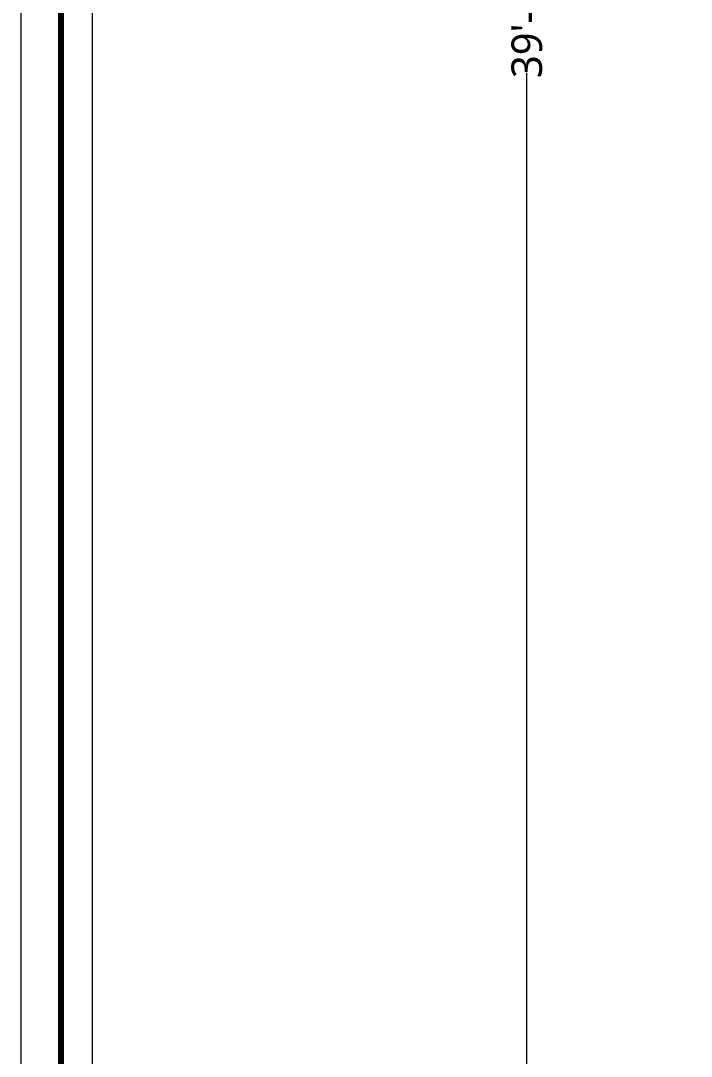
# Model space of a CAD drawing. Header units: inches. Extents: x -179 to 4134, y -2155 to 815.
# Drawn here: x 2302.8 to 2401.7, y -1699.6 to -1547.1 of the extents above; entities that cross this region are included whole.
import ezdxf

# ---------------------------------------------------------------- set-up
doc = ezdxf.new("R2010")
doc.units = ezdxf.units.IN
doc.header["$LTSCALE"] = 5
doc.layers.add('Furniture-New', color=217, linetype='Continuous', lineweight=5)
doc.layers.add('title', color=7, linetype='Continuous', lineweight=5)
doc.styles.add('irfan', font='trebuc.ttf')
doc.dimstyles.new('IRFAN', dxfattribs={"dimtxt": 4.5, "dimasz": 3, "dimexe": 2.5, "dimexo": 2.5, "dimgap": 0.09, "dimtad": 0, "dimdec": 1, "dimzin": 3, "dimdsep": 46, "dimlunit": 4, "dimtxsty": 'irfan', "dimblk": 'OBLIQUE', "dimcen": 2, "dimdle": 2.5, "dimclrd": 251, "dimclre": 251, "dimclrt": 7, "dimadec": 0, "dimazin": 0, "dimtm": 1e-09, "dimtfac": 1, "dimtdec": 1, "dimtofl": 0, "dimtmove": 0, "dimatfit": 3, "dimfxl": 2, "dimtolj": 1, "dimtzin": 0, "dimlwd": 0, "dimlwe": -1, "dimarcsym": 0})

# ---------------------------------------------------------------- blocks, each defined once
blk = doc.blocks.new('_Oblique')
at = {"color": 0, "linetype": 'ByBlock', "lineweight": -2}
blk.add_line((-0.5, -0.5), (0.5, 0.5), dxfattribs=at)
blk = doc.blocks.new('*D431')
at = {"layer": 'Defpoints', "color": 0, "lineweight": 25, "ltscale": 0.25, "transparency": 16777216}
for p in [(2428.6, -1304.63), (2377.41, -1784.13), (2428.6, -1784.13)]:
    blk.add_point(p, dxfattribs=at)
at = {"layer": 'Furniture-New', "color": 251, "lineweight": 0, "ltscale": 0.25, "transparency": 16777216}
for p, q in [((2377.41, -1302.13), (2377.41, -1533.95)), ((2377.41, -1786.63), (2377.41, -1554.81))]:
    blk.add_line(p, q, dxfattribs=at)
at = {"layer": 'Furniture-New', "color": 251, "ltscale": 0.25, "transparency": 16777216}
for p, q in [((2426.1, -1304.63), (2374.91, -1304.63)), ((2426.1, -1784.13), (2374.91, -1784.13))]:
    blk.add_line(p, q, dxfattribs=at)
at = {"layer": 'Furniture-New', "color": 251, "lineweight": 0, "ltscale": 0.25, "transparency": 16777216, "xscale": 3, "yscale": 3, "zscale": 3}
for p, rotation in [((2377.41, -1304.63), 90), ((2377.41, -1784.13), 270)]:
    blk.add_blockref('_Oblique', p, dxfattribs=dict(at, rotation=rotation))
at = {"layer": 'Furniture-New', "color": 7, "lineweight": 25, "ltscale": 0.25, "transparency": 16777216, "insert": (2377.41, -1544.38), "char_height": 4.5, "attachment_point": 5, "rotation": 90, "style": 'irfan'}
blk.add_mtext('\\A1;39\'-11{\\H1x;\\S1/2;}"', dxfattribs=at)

msp = doc.modelspace()

# ---------------------------------------------------------------- linework, layer by layer
at = {"layer": 'title'}
for points in [[(3176.86, -1887.37), (3176.86, -1269.38), (2302.84, -1269.38), (2302.84, -1887.37)], [(3166.34, -1279.9), (2313.36, -1279.9), (2313.36, -1875.48), (3166.34, -1875.48)]]:
    msp.add_lwpolyline(points, close=True, dxfattribs=at)
at = {"layer": 'title', "color": 7, "linetype": 'Continuous', "const_width": 0.902}
msp.add_lwpolyline([(3170.92, -1275.32), (2308.77, -1275.32), (2308.77, -1881.44), (3170.92, -1881.44)], close=True, dxfattribs=at)

# ---------------------------------------------------------------- dimensions: what is measured, and where the dimension line sits
at = {"layer": 'Furniture-New', "lineweight": 25, "ltscale": 0.25}
dim = msp.add_linear_dim(base=(2377.41, -1784.13), p1=(2428.6, -1304.63), p2=(2428.6, -1784.13), angle=90, dimstyle='IRFAN', override={"dimpost": '\\X'}, dxfattribs=at)
dim.commit()
dim.dimension.update_dxf_attribs({"geometry": '*D431', "text_midpoint": (2377.41, -1544.38)})

doc.saveas('drawing.dxf')
